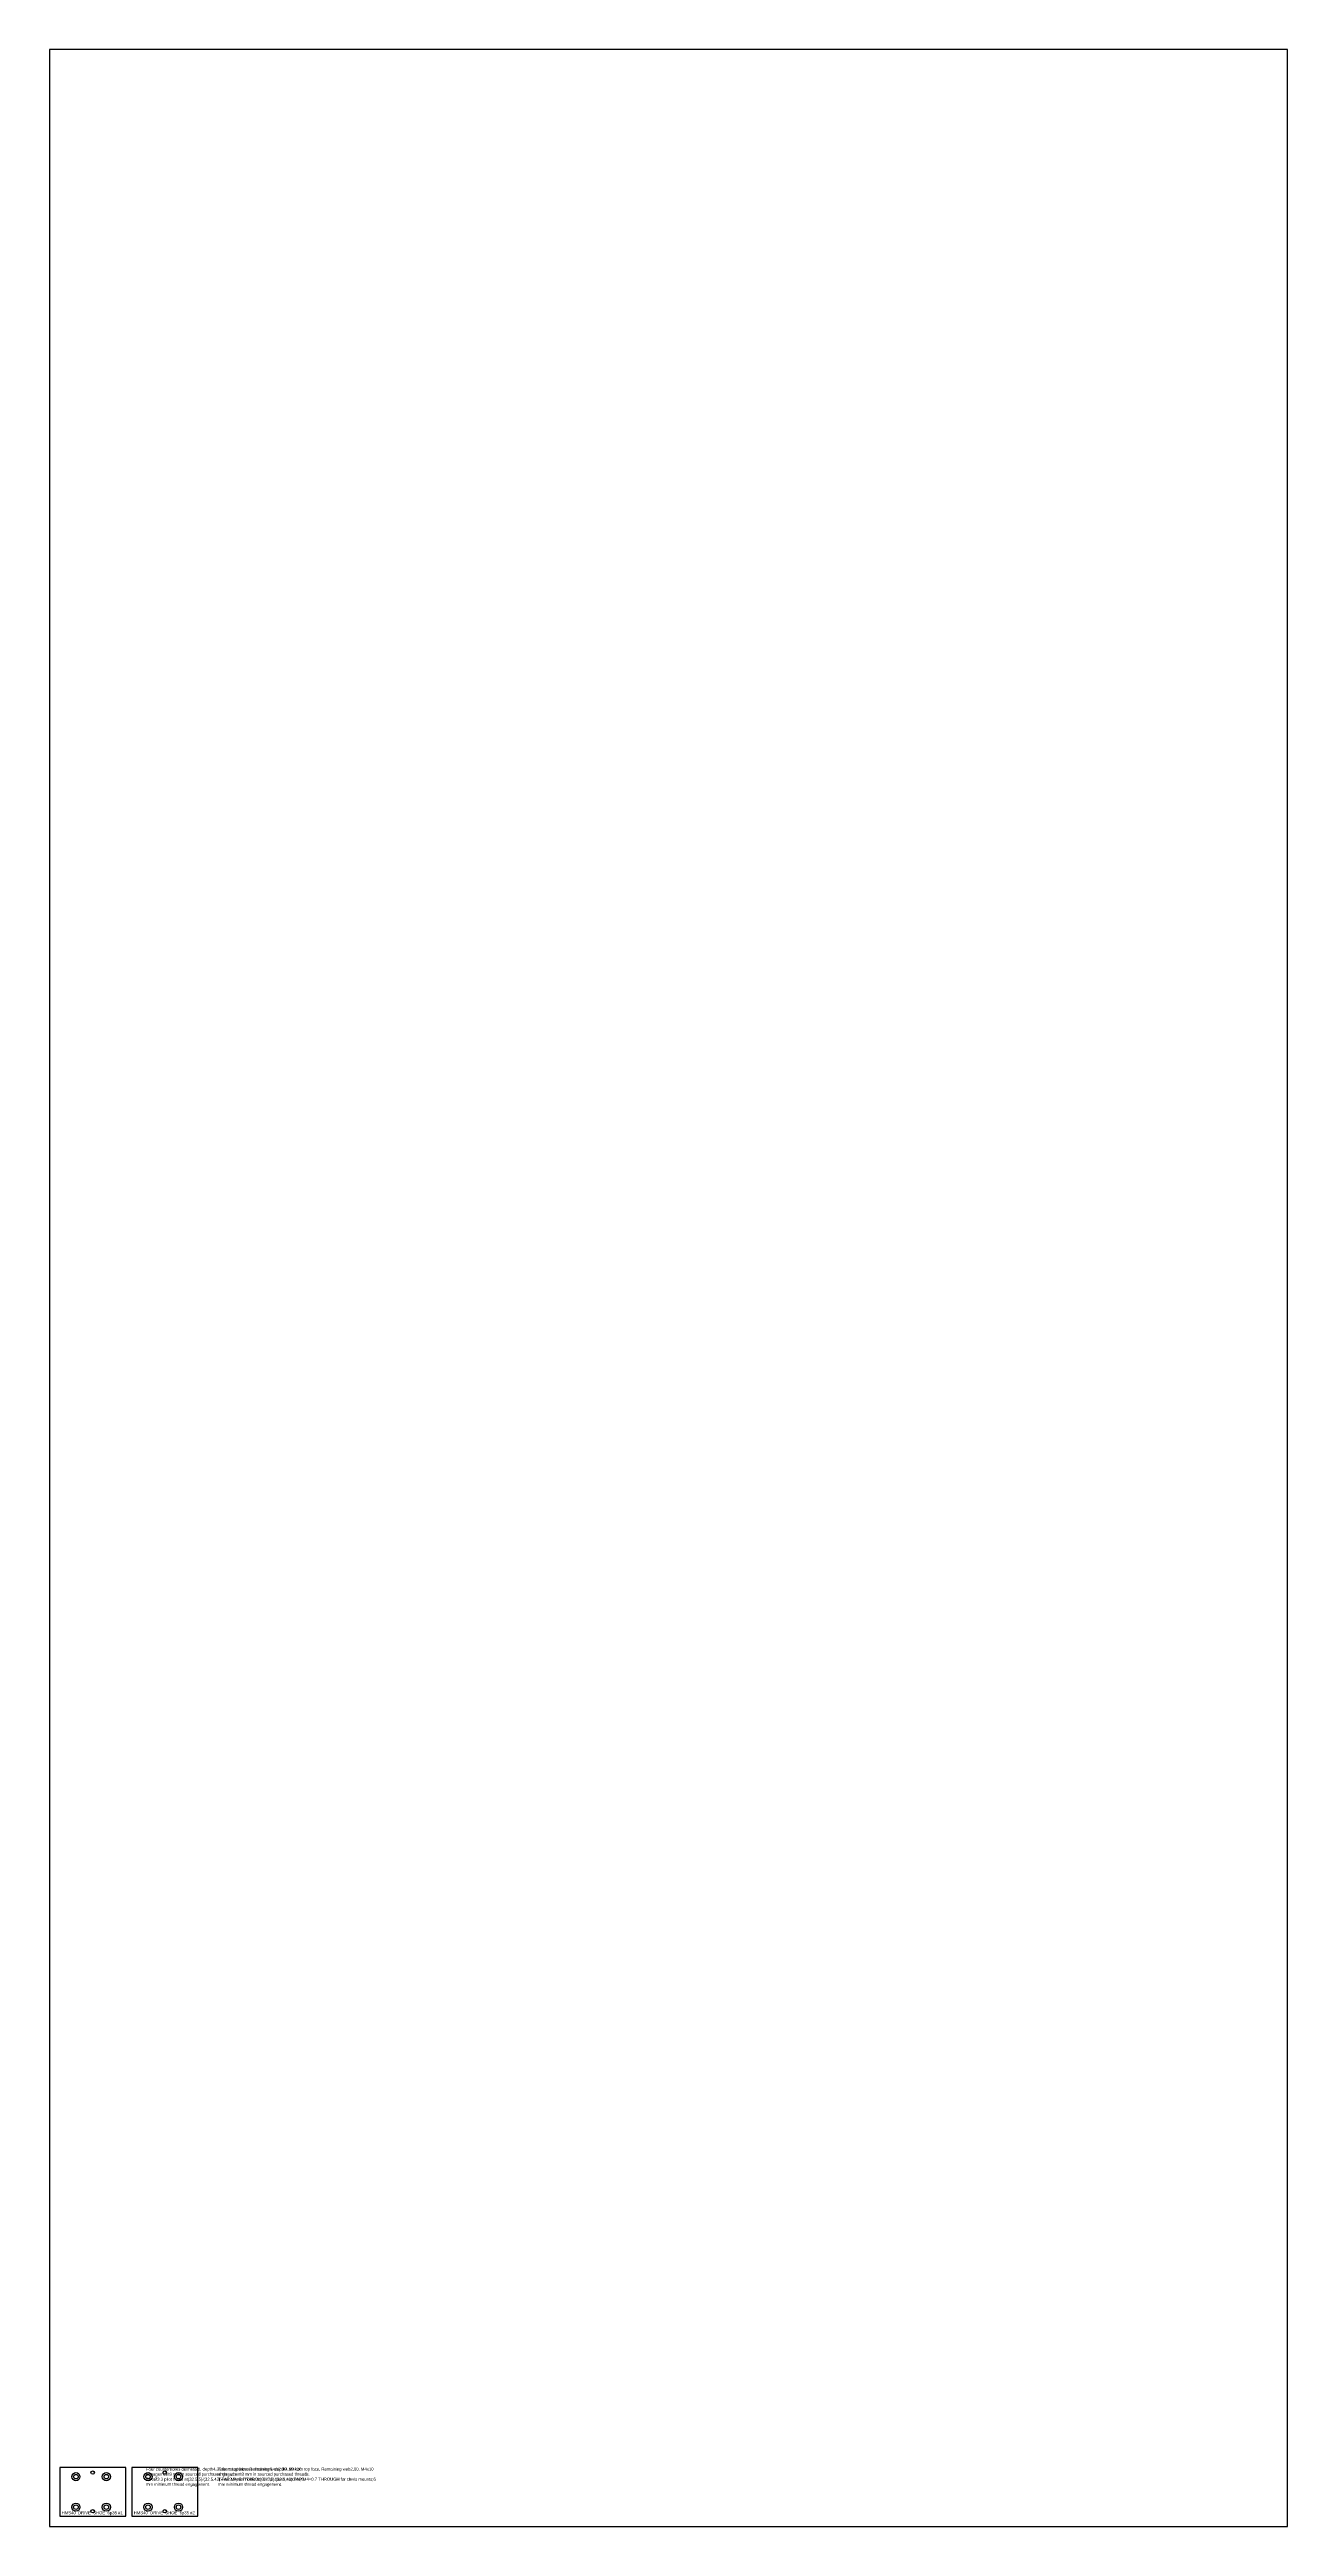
# Model space of a CAD drawing. Header units: millimetres. Extents: x 0 to 1219, y 0 to 2438.
import ezdxf

# ---------------------------------------------------------------- set-up
doc = ezdxf.new("R2010")
doc.units = ezdxf.units.MM
for name, color, linetype in [('CUT_HOLES', 7, 'Continuous'), ('CUT_OUTER', 7, 'Continuous'), ('MACHINING_NOTES', 7, 'Continuous'), ('MILL_COUNTERBORE_DEPTH_4p35', 7, 'Continuous'), ('PART_MARK_NO_CUT', 7, 'Continuous'), ('STOCK_NO_CUT', 7, 'Continuous')]:
    doc.layers.add(name, color=color, linetype=linetype)

msp = doc.modelspace()

# ---------------------------------------------------------------- linework, layer by layer
at = {"layer": 'CUT_HOLES'}
for centre, radius in [((26, 49), 2.25), ((42.5, 53), 1.65), ((56, 49), 2.25), ((97, 49), 2.25), ((113.5, 53), 1.65), ((127, 49), 2.25), ((26, 19), 2.25), ((42.5, 15), 1.65), ((56, 19), 2.25), ((97, 19), 2.25), ((113.5, 15), 1.65), ((127, 19), 2.25)]:
    msp.add_circle(centre, radius, dxfattribs=at)
at = {"layer": 'CUT_OUTER'}
for points in [[(10, 10), (75, 10), (75, 58), (10, 58)], [(81, 10), (146, 10), (146, 58), (81, 58)]]:
    msp.add_lwpolyline(points, close=True, dxfattribs=at)
at = {"layer": 'MILL_COUNTERBORE_DEPTH_4p35'}
for centre in [(26, 49), (56, 49), (97, 49), (127, 49), (26, 19), (56, 19), (97, 19), (127, 19)]:
    msp.add_circle(centre, 4, dxfattribs=at)
at = {"layer": 'STOCK_NO_CUT'}
msp.add_lwpolyline([(0, 0), (1219.2, 0), (1219.2, 2438.4), (0, 2438.4)], close=True, dxfattribs=at)

# ---------------------------------------------------------------- texts
at = {"layer": 'MACHINING_NOTES', "char_height": 3, "width": 150, "attachment_point": 1}
for insert in [(95, 58), (166, 58)]:
    msp.add_mtext('Four counterbores diameter8, depth4.35 from top face. Remaining web2.00. M4x10 engagement8 mm in sourced purchased threads.\\PTwoØ3.3 pilot holes at(32.5,5)/(32.5,43):TAP M4×0.7 THROUGH for clevis mounts;6 mm minimum thread engagement.', dxfattribs=dict(at, insert=insert))
at = {"layer": 'PART_MARK_NO_CUT'}
for s, p in [('HMS40_DRIVE_SHOE_6p35 #1', (12, 12)), ('HMS40_DRIVE_SHOE_6p35 #2', (83, 12))]:
    msp.add_text(s, height=3, dxfattribs=at).set_placement(p)

doc.saveas('drawing.dxf')
